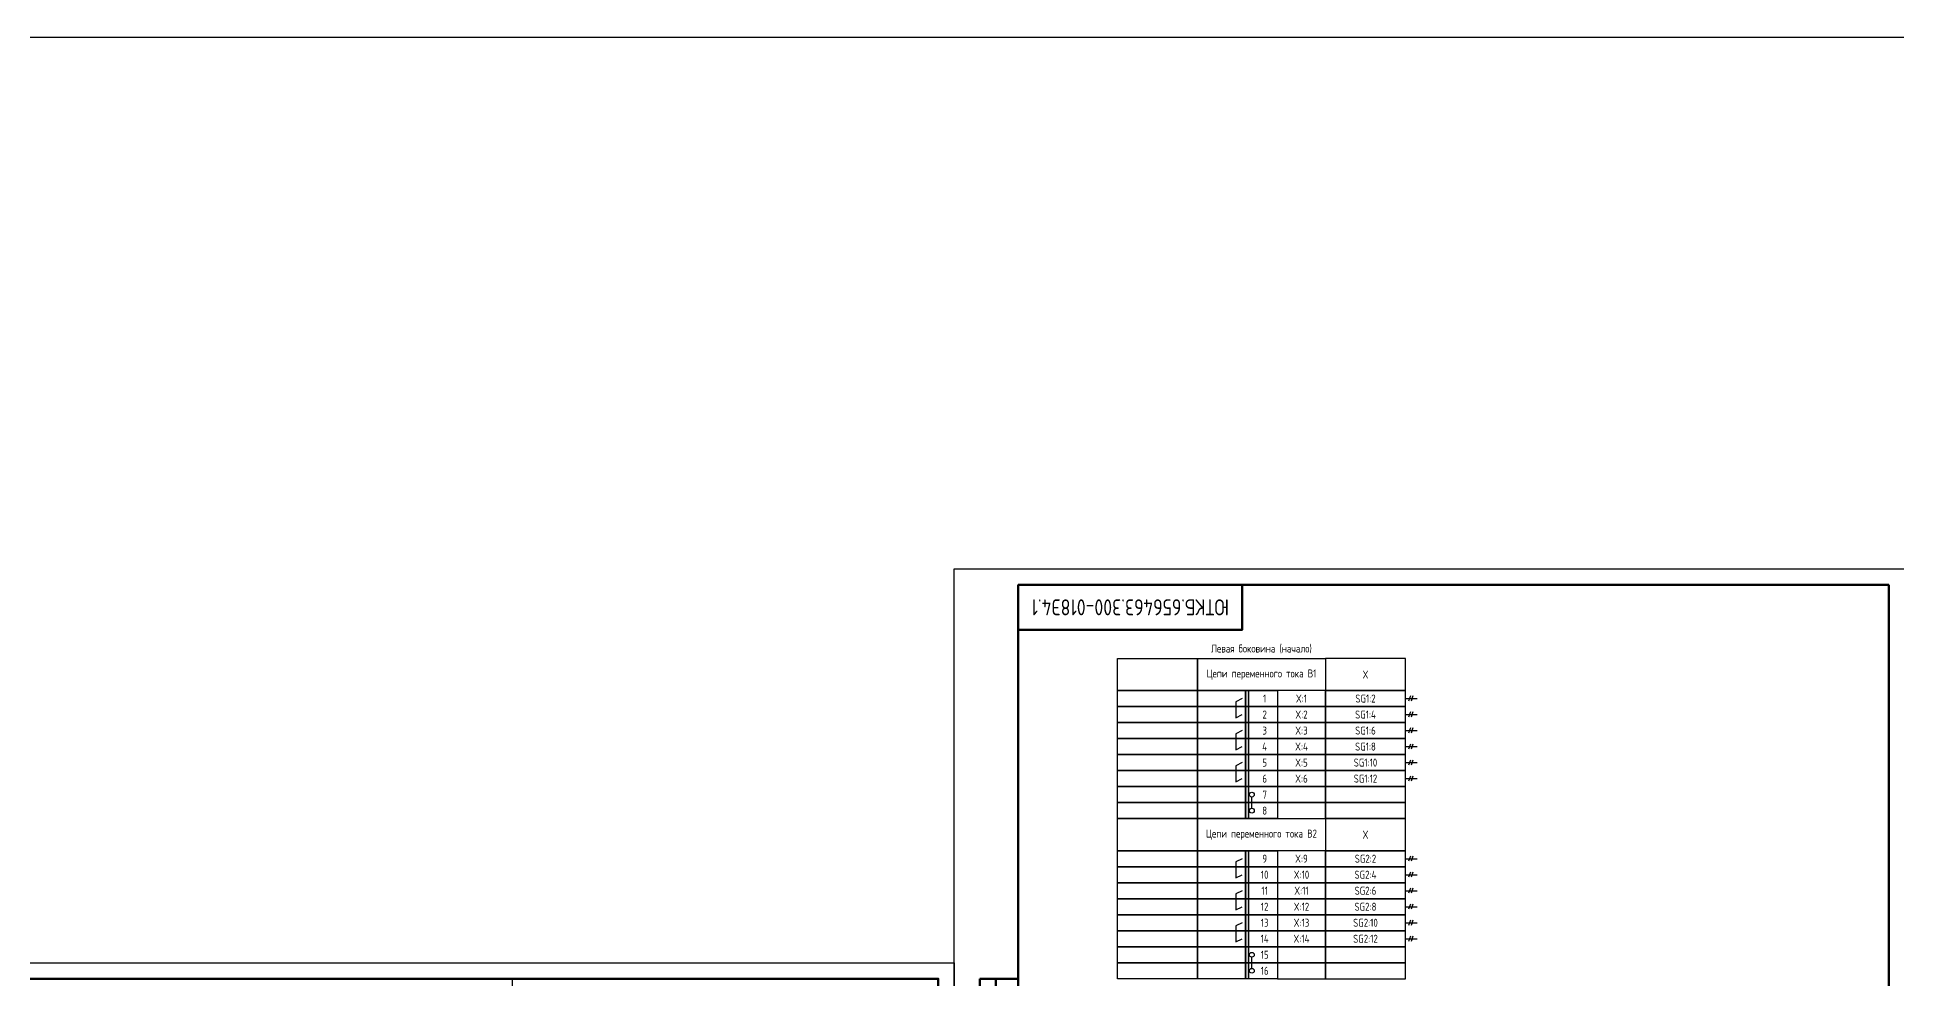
# Model space of a CAD drawing. Header units: millimetres. Extents: x -1036 to 2871, y -90 to 586.
# Drawn here: x 1394 to 1974, y 292 to 586 of the extents above; entities that cross this region are included whole.
import ezdxf

# ---------------------------------------------------------------- set-up
doc = ezdxf.new("R2010")
doc.units = ezdxf.units.MM
doc.styles.add('Gost_type_A', font='GOST_0.TTF')

# ---------------------------------------------------------------- blocks, each defined once
blk = doc.blocks.new('Формат_А3')
blk.add_lwpolyline([(-420, 297), (0, 297), (0, 0), (-420, 0)], close=True)
at = {"lineweight": 50}
blk.add_lwpolyline([(-400, 292), (-5, 292), (-5, 5), (-400, 5)], close=True, dxfattribs=at)
blk = doc.blocks.new('Штамп левый верхний')
at = {"lineweight": 50}
for points in [[(-12, 0), (-7, 0), (-7, -60), (-12, -60)], [(-7, 0), (0, 0), (0, -60), (-7, -60)], [(-12, -60), (-7, -60), (-7, -120), (-12, -120)], [(-7, -60), (0, -60), (0, -120), (-7, -120)]]:
    blk.add_lwpolyline(points, close=True, dxfattribs=at)
at = {"char_height": 2.5, "width": 60, "attachment_point": 5, "rotation": 90, "style": 'Gost_type_A'}
for s, insert in [('Перв. примен.', (-9.5, -30)), ('Справ. №', (-9.5, -90))]:
    blk.add_mtext(s, dxfattribs=dict(at, insert=insert))
blk = doc.blocks.new('Штамп угловой верхний')
at = {"lineweight": 50}
blk.add_lwpolyline([(0, 0), (70, 0), (70, -14), (0, -14)], close=True, dxfattribs=at)

msp = doc.modelspace()

# ---------------------------------------------------------------- hatches: boundary and pattern name
h = msp.add_hatch(color=256)
h.dxf.hatch_style = 1
h.paths.add_polyline_path([(1772, 382), (1771, 382), (1771, 342), (1772, 342)])
h = msp.add_hatch(color=256)
h.dxf.hatch_style = 1
h.paths.add_polyline_path([(1772, 332), (1771, 332), (1771, 292), (1772, 292)])

# ---------------------------------------------------------------- linework, layer by layer
for p, q in [((1821, 379.5), (1824.62, 379.5)), ((1822.54, 380.31), (1821.96, 378.69)), ((1823.33, 380.31), (1822.75, 378.69)), ((1821, 374.5), (1824.62, 374.5)), ((1822.54, 375.31), (1821.96, 373.69)), ((1823.33, 375.31), (1822.75, 373.69)), ((1821, 369.5), (1824.62, 369.5)), ((1822.54, 370.31), (1821.96, 368.69)), ((1823.33, 370.31), (1822.75, 368.69)), ((1821, 364.5), (1824.62, 364.5)), ((1822.54, 365.31), (1821.96, 363.69)), ((1822.54, 360.31), (1821.96, 358.69)), ((1823.33, 365.31), (1822.75, 363.69)), ((1823.33, 360.31), (1822.75, 358.69)), ((1821, 359.5), (1824.62, 359.5)), ((1821, 354.5), (1824.62, 354.5)), ((1822.54, 355.31), (1821.96, 353.69)), ((1823.33, 355.31), (1822.75, 353.69)), ((1773, 345.25), (1773, 348.75)), ((1821, 329.5), (1824.62, 329.5)), ((1822.54, 330.31), (1821.96, 328.69)), ((1823.33, 330.31), (1822.75, 328.69)), ((1821, 324.5), (1824.62, 324.5)), ((1822.54, 325.31), (1821.96, 323.69)), ((1822.54, 320.31), (1821.96, 318.69)), ((1823.33, 325.31), (1822.75, 323.69)), ((1823.33, 320.31), (1822.75, 318.69)), ((1821, 319.5), (1824.62, 319.5)), ((1821, 314.5), (1824.62, 314.5)), ((1822.54, 315.31), (1821.96, 313.69)), ((1823.33, 315.31), (1822.75, 313.69)), ((1821, 309.5), (1824.62, 309.5)), ((1822.54, 310.31), (1821.96, 308.69)), ((1823.33, 310.31), (1822.75, 308.69)), ((1821, 304.5), (1824.62, 304.5)), ((1822.54, 305.31), (1821.96, 303.69)), ((1823.33, 305.31), (1822.75, 303.69)), ((1773, 295.25), (1773, 298.75)), ((1542, 20), (1542, 292))]:
    msp.add_line(p, q)
for points in [[(-1036, 586), (2871, 586), (2871, -90), (-1036, -90)], [(1977, 420), (1977, 0), (1680, 0), (1680, 420)], [(1731, 392), (1756, 392), (1756, 382), (1731, 382)], [(1756, 392), (1796, 392), (1796, 382), (1756, 382)], [(1821, 392), (1796, 392), (1796, 382), (1821, 382)], [(1731, 382), (1756, 382), (1756, 377), (1731, 377)], [(1756, 382), (1771, 382), (1771, 377), (1756, 377)], [(1771, 382), (1781, 382), (1781, 377), (1771, 377)], [(1796, 382), (1781, 382), (1781, 377), (1796, 377)], [(1821, 382), (1796, 382), (1796, 377), (1821, 377)], [(1731, 377), (1756, 377), (1756, 372), (1731, 372)], [(1731, 372), (1756, 372), (1756, 367), (1731, 367)], [(1756, 377), (1771, 377), (1771, 372), (1756, 372)], [(1756, 372), (1771, 372), (1771, 367), (1756, 367)], [(1771, 377), (1781, 377), (1781, 372), (1771, 372)], [(1771, 372), (1781, 372), (1781, 367), (1771, 367)], [(1796, 377), (1781, 377), (1781, 372), (1796, 372)], [(1796, 372), (1781, 372), (1781, 367), (1796, 367)], [(1821, 377), (1796, 377), (1796, 372), (1821, 372)], [(1821, 372), (1796, 372), (1796, 367), (1821, 367)], [(1731, 367), (1756, 367), (1756, 362), (1731, 362)], [(1756, 367), (1771, 367), (1771, 362), (1756, 362)], [(1771, 367), (1781, 367), (1781, 362), (1771, 362)], [(1796, 367), (1781, 367), (1781, 362), (1796, 362)], [(1821, 367), (1796, 367), (1796, 362), (1821, 362)], [(1731, 362), (1756, 362), (1756, 357), (1731, 357)], [(1756, 362), (1771, 362), (1771, 357), (1756, 357)], [(1771, 362), (1781, 362), (1781, 357), (1771, 357)], [(1796, 362), (1781, 362), (1781, 357), (1796, 357)], [(1821, 362), (1796, 362), (1796, 357), (1821, 357)], [(1731, 357), (1756, 357), (1756, 352), (1731, 352)], [(1756, 357), (1771, 357), (1771, 352), (1756, 352)], [(1771, 357), (1781, 357), (1781, 352), (1771, 352)], [(1796, 357), (1781, 357), (1781, 352), (1796, 352)], [(1821, 357), (1796, 357), (1796, 352), (1821, 352)], [(1731, 352), (1756, 352), (1756, 347), (1731, 347)], [(1756, 352), (1771, 352), (1771, 347), (1756, 347)], [(1771, 352), (1781, 352), (1781, 347), (1771, 347)], [(1796, 352), (1781, 352), (1781, 347), (1796, 347)], [(1821, 352), (1796, 352), (1796, 347), (1821, 347)], [(1731, 347), (1756, 347), (1756, 342), (1731, 342)], [(1756, 347), (1771, 347), (1771, 342), (1756, 342)], [(1771, 347), (1781, 347), (1781, 342), (1771, 342)], [(1796, 347), (1781, 347), (1781, 342), (1796, 342)], [(1821, 347), (1796, 347), (1796, 342), (1821, 342)], [(1731, 342), (1756, 342), (1756, 332), (1731, 332)], [(1756, 342), (1796, 342), (1796, 332), (1756, 332)], [(1821, 342), (1796, 342), (1796, 332), (1821, 332)], [(1731, 332), (1756, 332), (1756, 327), (1731, 327)], [(1756, 332), (1771, 332), (1771, 327), (1756, 327)], [(1771, 332), (1781, 332), (1781, 327), (1771, 327)], [(1796, 332), (1781, 332), (1781, 327), (1796, 327)], [(1821, 332), (1796, 332), (1796, 327), (1821, 327)], [(1731, 327), (1756, 327), (1756, 322), (1731, 322)], [(1756, 327), (1771, 327), (1771, 322), (1756, 322)], [(1771, 327), (1781, 327), (1781, 322), (1771, 322)], [(1796, 327), (1781, 327), (1781, 322), (1796, 322)], [(1821, 327), (1796, 327), (1796, 322), (1821, 322)], [(1731, 322), (1756, 322), (1756, 317), (1731, 317)], [(1756, 322), (1771, 322), (1771, 317), (1756, 317)], [(1771, 322), (1781, 322), (1781, 317), (1771, 317)], [(1796, 322), (1781, 322), (1781, 317), (1796, 317)], [(1821, 322), (1796, 322), (1796, 317), (1821, 317)], [(1731, 317), (1756, 317), (1756, 312), (1731, 312)], [(1756, 317), (1771, 317), (1771, 312), (1756, 312)], [(1771, 317), (1781, 317), (1781, 312), (1771, 312)], [(1796, 317), (1781, 317), (1781, 312), (1796, 312)], [(1821, 317), (1796, 317), (1796, 312), (1821, 312)], [(1731, 312), (1756, 312), (1756, 307), (1731, 307)], [(1756, 312), (1771, 312), (1771, 307), (1756, 307)], [(1771, 312), (1781, 312), (1781, 307), (1771, 307)], [(1796, 312), (1781, 312), (1781, 307), (1796, 307)], [(1821, 312), (1796, 312), (1796, 307), (1821, 307)], [(1731, 307), (1756, 307), (1756, 302), (1731, 302)], [(1756, 307), (1771, 307), (1771, 302), (1756, 302)], [(1771, 307), (1781, 307), (1781, 302), (1771, 302)], [(1796, 307), (1781, 307), (1781, 302), (1796, 302)], [(1821, 307), (1796, 307), (1796, 302), (1821, 302)], [(1731, 302), (1756, 302), (1756, 297), (1731, 297)], [(1731, 297), (1756, 297), (1756, 292), (1731, 292)], [(1756, 302), (1771, 302), (1771, 297), (1756, 297)], [(1756, 297), (1771, 297), (1771, 292), (1756, 292)], [(1771, 302), (1781, 302), (1781, 297), (1771, 297)], [(1771, 297), (1781, 297), (1781, 292), (1771, 292)], [(1796, 302), (1781, 302), (1781, 297), (1796, 297)], [(1796, 297), (1781, 297), (1781, 292), (1796, 292)], [(1821, 302), (1796, 302), (1796, 297), (1821, 297)], [(1821, 297), (1796, 297), (1796, 292), (1821, 292)]]:
    msp.add_lwpolyline(points, close=True)
at = {"lineweight": 50}
msp.add_lwpolyline([(1972, 415), (1972, 5), (1700, 5), (1700, 415)], close=True, dxfattribs=at)
for points in [[(1770, 379.5), (1768, 378.5), (1768, 373.5), (1770, 374.5)], [(1771, 342), (1771, 382), (1772, 382), (1772, 342)], [(1770, 369.5), (1768, 368.5), (1768, 363.5), (1770, 364.5)], [(1770, 359.5), (1768, 358.5), (1768, 353.5), (1770, 354.5)], [(1771, 292), (1771, 332), (1772, 332), (1772, 292)], [(1770, 329.5), (1768, 328.5), (1768, 323.5), (1770, 324.5)], [(1770, 319.5), (1768, 318.5), (1768, 313.5), (1770, 314.5)], [(1770, 309.5), (1768, 308.5), (1768, 303.5), (1770, 304.5)]]:
    msp.add_lwpolyline(points)
for centre in [(1773, 349.5), (1773, 344.5), (1773, 299.5), (1773, 294.5)]:
    msp.add_circle(centre, 0.75)

# ---------------------------------------------------------------- block references
msp.add_blockref('Штамп угловой верхний', (1700, 415))
at = {"color": 1}
for name, p in [('Формат_А3', (1680, 0)), ('Штамп левый верхний', (1700, 292))]:
    msp.add_blockref(name, p, dxfattribs=at)

# ---------------------------------------------------------------- texts
at = {"insert": (1735, 408), "char_height": 5, "width": 70, "attachment_point": 5, "rotation": 180, "style": 'Gost_type_A'}
msp.add_mtext('ЮТКБ.656463.300-018Э4.1', dxfattribs=at)
at = {"char_height": 2.5, "attachment_point": 5, "style": 'Gost_type_A'}
for s, insert, width in [('Левая боковина (начало)', (1776, 395), 90), ('Цепи переменного тока В1', (1776, 387), 40), ('X', (1808.5, 387), 25), ('SG1:2', (1808.5, 379.5), 25), ('SG1:4', (1808.5, 374.5), 25), ('SG1:6', (1808.5, 369.5), 25), ('SG1:10', (1808.5, 359.5), 25), ('SG1:8', (1808.5, 364.5), 25), ('SG1:12', (1808.5, 354.5), 25), ('Цепи переменного тока В2', (1776, 337), 40), ('X', (1808.5, 337), 25), ('SG2:4', (1808.5, 324.5), 25), ('SG2:2', (1808.5, 329.5), 25), ('SG2:6', (1808.5, 319.5), 25), ('SG2:8', (1808.5, 314.5), 25), ('SG2:10', (1808.5, 309.5), 25), ('SG2:12', (1808.5, 304.5), 25)]:
    msp.add_mtext(s, dxfattribs=dict(at, insert=insert, width=width))
at = {"ltscale": 10, "char_height": 2.5, "attachment_point": 5, "style": 'Gost_type_A'}
for s, insert, width in [('1', (1777, 379.5), 8), ('X:1', (1788.5, 379.5), 15), ('2', (1777, 374.5), 8), ('X:2', (1788.5, 374.5), 15), ('3', (1777, 369.5), 8), ('X:3', (1788.5, 369.5), 15), ('4', (1777, 364.5), 8), ('5', (1777, 359.5), 8), ('X:4', (1788.5, 364.5), 15), ('X:5', (1788.5, 359.5), 15), ('6', (1777, 354.5), 8), ('X:6', (1788.5, 354.5), 15), ('7', (1777, 349.5), 8), ('8', (1777, 344.5), 8), ('10', (1777, 324.5), 8), ('9', (1777, 329.5), 8), ('X:10', (1788.5, 324.5), 15), ('X:9', (1788.5, 329.5), 15), ('11', (1777, 319.5), 8), ('X:11', (1788.5, 319.5), 15), ('12', (1777, 314.5), 8), ('X:12', (1788.5, 314.5), 15), ('13', (1777, 309.5), 8), ('X:13', (1788.5, 309.5), 15), ('14', (1777, 304.5), 8), ('X:14', (1788.5, 304.5), 15), ('15', (1777, 299.5), 8), ('16', (1777, 294.5), 8)]:
    msp.add_mtext(s, dxfattribs=dict(at, insert=insert, width=width))

doc.saveas('drawing.dxf')
